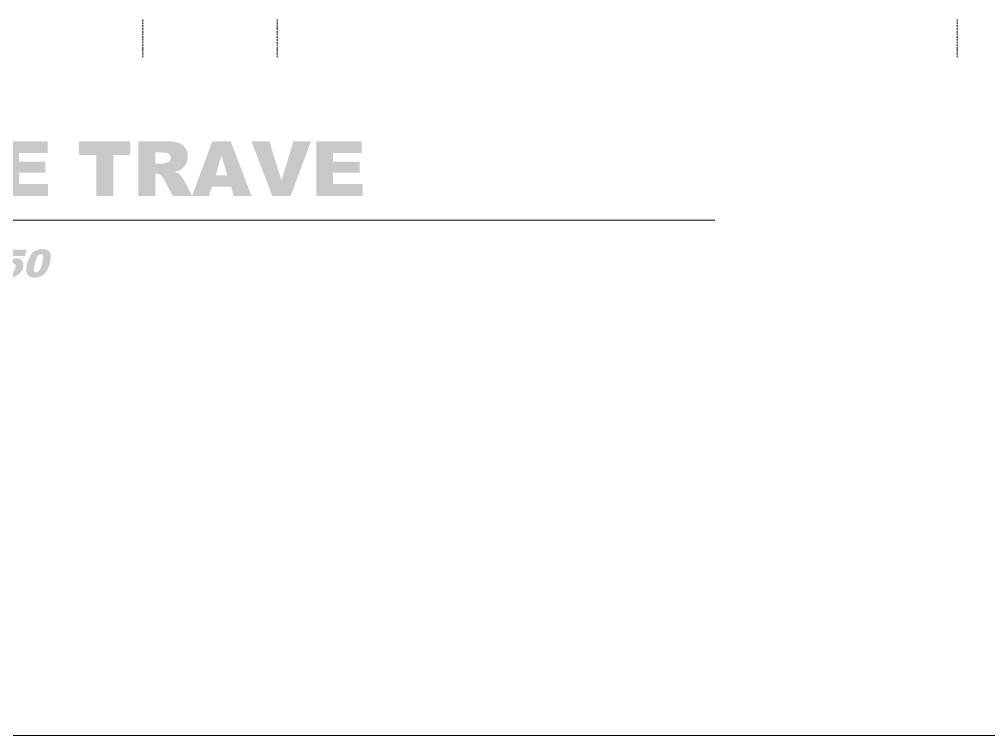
# Model space of a CAD drawing. Header units: millimetres. Extents: x 2928 to 3112, y 1220 to 1280.
# Drawn here: x 3087.29 to 3093.92, y 1258.8 to 1263.71 of the extents above; entities that cross this region are included whole.
import ezdxf

# ---------------------------------------------------------------- set-up
doc = ezdxf.new("R2010")
doc.units = ezdxf.units.MM

msp = doc.modelspace()

# ---------------------------------------------------------------- hatches: boundary and pattern name
at = {"true_color": 0x000007}
h = msp.add_hatch(color=7, dxfattribs=at)
edge = h.paths.add_edge_path()
edge.add_line((3084.81386, 1262.87018), (3084.98587, 1262.87018))
edge.add_spline(control_points=[(3084.98587, 1262.87018), (3085.02226, 1262.87018), (3085.04873, 1262.86687), (3085.06857, 1262.85694), (3085.06857, 1262.85694), (3085.09173, 1262.84702), (3085.10827, 1262.83379), (3085.1215, 1262.81725), (3085.1215, 1262.81725), (3085.13473, 1262.80071), (3085.14466, 1262.78086), (3085.15127, 1262.75771), (3085.15127, 1262.75771), (3085.15789, 1262.73455), (3085.1612, 1262.71139), (3085.1612, 1262.68493), (3085.1612, 1262.68493), (3085.1612, 1262.64523), (3085.15458, 1262.61215), (3085.14796, 1262.59231), (3085.14796, 1262.59231), (3085.13804, 1262.56915), (3085.12481, 1262.5493), (3085.10827, 1262.53607), (3085.10827, 1262.53607), (3085.09173, 1262.51953), (3085.07519, 1262.50961), (3085.05534, 1262.5063), (3085.05534, 1262.5063), (3085.03219, 1262.49968), (3085.00903, 1262.49637), (3084.98587, 1262.49637)], knot_values=[0, 0, 0, 0, 0.03125, 0.03125, 0.03125, 0.03125, 0.0625, 0.0625, 0.0625, 0.0625, 0.09375, 0.09375, 0.09375, 0.09375, 0.125, 0.125, 0.125, 0.125, 0.15625, 0.15625, 0.15625, 0.15625, 0.1875, 0.1875, 0.1875, 0.1875, 0.21875, 0.21875, 0.21875, 0.21875, 1, 1, 1, 1], degree=3, periodic=0)
edge.add_line((3084.98587, 1262.49637), (3084.81386, 1262.49637))
edge.add_line((3084.81386, 1262.49637), (3084.81386, 1262.87018))
edge = h.paths.add_edge_path()
edge.add_line((3084.92964, 1262.78417), (3084.92964, 1262.58238))
edge.add_line((3084.92964, 1262.58238), (3084.95941, 1262.58238))
edge.add_spline(control_points=[(3084.95941, 1262.58238), (3084.98257, 1262.58238), (3085.00241, 1262.58238), (3085.01234, 1262.589), (3085.01234, 1262.589), (3085.02226, 1262.59561), (3085.02888, 1262.60223), (3085.03549, 1262.61546), (3085.03549, 1262.61546), (3085.04211, 1262.632), (3085.04542, 1262.65185), (3085.04542, 1262.68162), (3085.04542, 1262.68162), (3085.04542, 1262.72132), (3085.0388, 1262.74778), (3085.02557, 1262.76432), (3085.02557, 1262.76432), (3085.01234, 1262.77755), (3084.98918, 1262.78417), (3084.95941, 1262.78417)], knot_values=[0, 0, 0, 0, 0.05, 0.05, 0.05, 0.05, 0.1, 0.1, 0.1, 0.1, 0.15, 0.15, 0.15, 0.15, 0.2, 0.2, 0.2, 0.2, 1, 1, 1, 1], degree=3, periodic=0)
edge.add_line((3084.95941, 1262.78417), (3084.92964, 1262.78417))
h.paths.add_polyline_path([(3085.22074, 1262.87018), (3085.53169, 1262.87018), (3085.53169, 1262.79078), (3085.33652, 1262.79078), (3085.33652, 1262.73124), (3085.51846, 1262.73124), (3085.51846, 1262.65516), (3085.33652, 1262.65516), (3085.33652, 1262.57907), (3085.535, 1262.57907), (3085.535, 1262.49637), (3085.22074, 1262.49637)])
h.paths.add_polyline_path([(3085.57139, 1262.87018), (3085.92534, 1262.87018), (3085.92534, 1262.77755), (3085.80625, 1262.77755), (3085.80625, 1262.49637), (3085.69047, 1262.49637), (3085.69047, 1262.77755), (3085.57139, 1262.77755)])
h.paths.add_polyline_path([(3086.20652, 1262.55923), (3086.0742, 1262.55923), (3086.05766, 1262.49637), (3085.93857, 1262.49637), (3086.08081, 1262.87018), (3086.20652, 1262.87018), (3086.34545, 1262.49637), (3086.22637, 1262.49637)])
h.paths.add_polyline_path([(3086.18336, 1262.63862), (3086.14036, 1262.77425), (3086.10066, 1262.63862)])
h.paths.add_polyline_path([(3086.38515, 1262.87018), (3086.50093, 1262.87018), (3086.50093, 1262.589), (3086.67956, 1262.589), (3086.67956, 1262.49637), (3086.38515, 1262.49637)])
h.paths.add_polyline_path([(3086.73249, 1262.87018), (3086.84826, 1262.87018), (3086.84826, 1262.73786), (3086.97728, 1262.73786), (3086.97728, 1262.87018), (3087.09306, 1262.87018), (3087.09306, 1262.49637), (3086.97728, 1262.49637), (3086.97728, 1262.64854), (3086.84826, 1262.64854), (3086.84826, 1262.49637), (3086.73249, 1262.49637)])
h.paths.add_polyline_path([(3087.16914, 1262.87018), (3087.48009, 1262.87018), (3087.48009, 1262.79078), (3087.28492, 1262.79078), (3087.28492, 1262.73124), (3087.46355, 1262.73124), (3087.46355, 1262.65516), (3087.28492, 1262.65516), (3087.28492, 1262.57907), (3087.4834, 1262.57907), (3087.4834, 1262.49637), (3087.16914, 1262.49637)])
h.paths.add_polyline_path([(3087.69511, 1262.87018), (3088.04575, 1262.87018), (3088.04575, 1262.77755), (3087.92997, 1262.77755), (3087.92997, 1262.49637), (3087.81419, 1262.49637), (3087.81419, 1262.77755), (3087.69511, 1262.77755)])
edge = h.paths.add_edge_path()
edge.add_line((3088.10199, 1262.49637), (3088.10199, 1262.87018))
edge.add_line((3088.10199, 1262.87018), (3088.29385, 1262.87018))
edge.add_spline(control_points=[(3088.29385, 1262.87018), (3088.33024, 1262.87018), (3088.3567, 1262.86687), (3088.37655, 1262.86025), (3088.37655, 1262.86025), (3088.39309, 1262.85364), (3088.40963, 1262.84371), (3088.41955, 1262.82717), (3088.41955, 1262.82717), (3088.43279, 1262.81063), (3088.4394, 1262.79078), (3088.4394, 1262.76763), (3088.4394, 1262.76763), (3088.4394, 1262.74447), (3088.43279, 1262.72793), (3088.42617, 1262.71139), (3088.42617, 1262.71139), (3088.41625, 1262.69816), (3088.40301, 1262.68493), (3088.38978, 1262.67501), (3088.38978, 1262.67501), (3088.37986, 1262.66839), (3088.36663, 1262.66508), (3088.34678, 1262.66177), (3088.34678, 1262.66177), (3088.36332, 1262.65516), (3088.37324, 1262.65185), (3088.37655, 1262.64854), (3088.37655, 1262.64854), (3088.38317, 1262.64523), (3088.38978, 1262.63862), (3088.3964, 1262.62869), (3088.3964, 1262.62869), (3088.40632, 1262.61877), (3088.40963, 1262.60885), (3088.41294, 1262.60554)], knot_values=[0, 0, 0, 0, 0.0277778, 0.0277778, 0.0277778, 0.0277778, 0.0555556, 0.0555556, 0.0555556, 0.0555556, 0.0833333, 0.0833333, 0.0833333, 0.0833333, 0.1111111, 0.1111111, 0.1111111, 0.1111111, 0.1388889, 0.1388889, 0.1388889, 0.1388889, 0.1666667, 0.1666667, 0.1666667, 0.1666667, 0.1944444, 0.1944444, 0.1944444, 0.1944444, 0.2222222, 0.2222222, 0.2222222, 0.2222222, 1, 1, 1, 1], degree=3, periodic=0)
edge.add_line((3088.41294, 1262.60554), (3088.46917, 1262.49637))
edge.add_line((3088.46917, 1262.49637), (3088.33685, 1262.49637))
edge.add_line((3088.33685, 1262.49637), (3088.27731, 1262.60885))
edge.add_spline(control_points=[(3088.27731, 1262.60885), (3088.26739, 1262.62539), (3088.26077, 1262.63531), (3088.25416, 1262.63862), (3088.25416, 1262.63862), (3088.24754, 1262.64523), (3088.23762, 1262.64854), (3088.22769, 1262.64854)], knot_values=[0, 0, 0, 0, 0.125, 0.125, 0.125, 0.125, 1, 1, 1, 1], degree=3, periodic=0)
edge.add_line((3088.22769, 1262.64854), (3088.21777, 1262.64854))
edge.add_line((3088.21777, 1262.64854), (3088.21777, 1262.49637))
edge.add_line((3088.21777, 1262.49637), (3088.10199, 1262.49637))
edge = h.paths.add_edge_path()
edge.add_line((3088.21777, 1262.71801), (3088.26408, 1262.71801))
edge.add_spline(control_points=[(3088.26408, 1262.71801), (3088.27069, 1262.71801), (3088.28062, 1262.72132), (3088.29716, 1262.72463), (3088.29716, 1262.72463), (3088.30377, 1262.72463), (3088.31039, 1262.72793), (3088.3137, 1262.73455), (3088.3137, 1262.73455), (3088.32031, 1262.74117), (3088.32362, 1262.74778), (3088.32362, 1262.75771), (3088.32362, 1262.75771), (3088.32362, 1262.76763), (3088.31701, 1262.77755), (3088.31039, 1262.78417), (3088.31039, 1262.78417), (3088.30377, 1262.79078), (3088.28723, 1262.79409), (3088.26739, 1262.79409)], knot_values=[0, 0, 0, 0, 0.05, 0.05, 0.05, 0.05, 0.1, 0.1, 0.1, 0.1, 0.15, 0.15, 0.15, 0.15, 0.2, 0.2, 0.2, 0.2, 1, 1, 1, 1], degree=3, periodic=0)
edge.add_line((3088.26739, 1262.79409), (3088.21777, 1262.79409))
edge.add_line((3088.21777, 1262.79409), (3088.21777, 1262.71801))
h.paths.add_polyline_path([(3088.73712, 1262.55923), (3088.6048, 1262.55923), (3088.58495, 1262.49637), (3088.46917, 1262.49637), (3088.60811, 1262.87018), (3088.73381, 1262.87018), (3088.87605, 1262.49637), (3088.75366, 1262.49637)])
h.paths.add_polyline_path([(3088.71066, 1262.63862), (3088.67096, 1262.77425), (3088.63126, 1262.63862)])
h.paths.add_polyline_path([(3088.87605, 1262.87018), (3088.99845, 1262.87018), (3089.08115, 1262.60223), (3089.16385, 1262.87018), (3089.28294, 1262.87018), (3089.144, 1262.49637), (3089.0183, 1262.49637)])
h.paths.add_polyline_path([(3089.31932, 1262.87018), (3089.63027, 1262.87018), (3089.63027, 1262.79078), (3089.4351, 1262.79078), (3089.4351, 1262.73124), (3089.61704, 1262.73124), (3089.61704, 1262.65516), (3089.4351, 1262.65516), (3089.4351, 1262.57907), (3089.63689, 1262.57907), (3089.63689, 1262.49637), (3089.31932, 1262.49637)])
h = msp.add_hatch(color=7, dxfattribs=at)
h.paths.add_polyline_path([(3089.93076, 1262.26927), (3089.92084, 1262.26927), (3089.93407, 1262.26927)])
h.paths.add_polyline_path([(3089.92084, 1262.26927), (3089.93407, 1262.26927), (3089.92745, 1262.26927)])
msp.add_hatch(color=7, dxfattribs=at).paths.add_polyline_path([(3087.21214, 1262.12919), (3087.33785, 1262.12919), (3087.32461, 1262.08619), (3087.24191, 1262.08619), (3087.22868, 1262.05972), (3087.23199, 1262.06303), (3087.2353, 1262.06303), (3087.23861, 1262.06303), (3087.24522, 1262.06303), (3087.24522, 1262.06634), (3087.24853, 1262.06634), (3087.24522, 1262.06965), (3087.25184, 1262.06634), (3087.25515, 1262.06634), (3087.25515, 1262.06965), (3087.25845, 1262.06965), (3087.26176, 1262.06965), (3087.26507, 1262.06965), (3087.26176, 1262.06965), (3087.26838, 1262.06965), (3087.27169, 1262.06965), (3087.27499, 1262.06965), (3087.28161, 1262.06634), (3087.28492, 1262.06634), (3087.28823, 1262.06303), (3087.29153, 1262.06303), (3087.29484, 1262.06303), (3087.29815, 1262.05972), (3087.29815, 1262.05641), (3087.30146, 1262.05641), (3087.30477, 1262.05641), (3087.30477, 1262.05311), (3087.30477, 1262.0498), (3087.30807, 1262.0498), (3087.30807, 1262.04649), (3087.30807, 1262.04318), (3087.31138, 1262.04318), (3087.31138, 1262.03987), (3087.31469, 1262.03987), (3087.31469, 1262.03657), (3087.31469, 1262.03326), (3087.31469, 1262.02995), (3087.31469, 1262.02664), (3087.31469, 1262.02333), (3087.31469, 1262.02003), (3087.31469, 1262.01672), (3087.31469, 1262.01341), (3087.31469, 1262.0101), (3087.31138, 1262.0101), (3087.31138, 1262.00349), (3087.30807, 1262.00018), (3087.30807, 1261.99687), (3087.30807, 1261.99025), (3087.30477, 1261.99025), (3087.30477, 1261.98695), (3087.30146, 1261.98364), (3087.29815, 1261.98033), (3087.29815, 1261.97702), (3087.29815, 1261.97371), (3087.29484, 1261.97371), (3087.29153, 1261.97702), (3087.29153, 1261.97041), (3087.29153, 1261.9671), (3087.28823, 1261.9671), (3087.28492, 1261.96379), (3087.28161, 1261.96048), (3087.28161, 1261.95717), (3087.2783, 1261.95717), (3087.27499, 1261.95717), (3087.27499, 1261.95387), (3087.26838, 1261.95056), (3087.26507, 1261.95056), (3087.26176, 1261.94725), (3087.25845, 1261.95056), (3087.25845, 1261.94725), (3087.25515, 1261.94394), (3087.25184, 1261.94394), (3087.24853, 1261.94394), (3087.24522, 1261.94063), (3087.24191, 1261.94063), (3087.23861, 1261.94063), (3087.23199, 1261.93733), (3087.22868, 1261.93733), (3087.22537, 1261.93733), (3087.22207, 1261.93733), (3087.21545, 1261.93733), (3087.21214, 1261.93733), (3087.20883, 1261.93733), (3087.20553, 1261.93733), (3087.20222, 1261.93733), (3087.19891, 1261.93733), (3087.1956, 1261.94063), (3087.19229, 1261.94063), (3087.18899, 1261.94063), (3087.18568, 1261.94394), (3087.18237, 1261.94725), (3087.18568, 1261.94394), (3087.18237, 1261.94394), (3087.17906, 1261.94394), (3087.17575, 1261.94394), (3087.17575, 1261.94725), (3087.17245, 1261.94725), (3087.17245, 1261.95056), (3087.16914, 1261.95056), (3087.16914, 1261.95387), (3087.16583, 1261.95387), (3087.16252, 1261.95717), (3087.16252, 1261.96048), (3087.15921, 1261.96379), (3087.15591, 1261.9671), (3087.15591, 1261.97041), (3087.15591, 1261.97371), (3087.1526, 1261.97702), (3087.1526, 1261.98033), (3087.1526, 1261.98364), (3087.1526, 1261.98695), (3087.1526, 1261.99025), (3087.14929, 1261.99356), (3087.20553, 1261.99687), (3087.20553, 1261.99356), (3087.20553, 1261.99025), (3087.20553, 1261.98695), (3087.20883, 1261.98364), (3087.20883, 1261.98033), (3087.20883, 1261.97702), (3087.20553, 1261.98033), (3087.21214, 1261.97371), (3087.21545, 1261.97371), (3087.22207, 1261.97041), (3087.22537, 1261.97041), (3087.22207, 1261.97371), (3087.22868, 1261.97041), (3087.23199, 1261.97041), (3087.2353, 1261.97371), (3087.23861, 1261.97371), (3087.24522, 1261.97702), (3087.24522, 1261.98033), (3087.24191, 1261.98364), (3087.24853, 1261.98033), (3087.24522, 1261.98364), (3087.25184, 1261.98364), (3087.25184, 1261.98695), (3087.25184, 1261.99025), (3087.25515, 1261.99025), (3087.25515, 1261.99356), (3087.25515, 1261.99687), (3087.25845, 1262.00018), (3087.25845, 1262.00349), (3087.25515, 1262.00679), (3087.25845, 1262.00679), (3087.26176, 1262.0101), (3087.26176, 1262.01341), (3087.26176, 1262.01672), (3087.26176, 1262.02003), (3087.26176, 1262.02333), (3087.25845, 1262.02664), (3087.25515, 1262.02995), (3087.25515, 1262.03326), (3087.25184, 1262.03326), (3087.24853, 1262.03326), (3087.24522, 1262.03657), (3087.24191, 1262.03657), (3087.23861, 1262.03987), (3087.23861, 1262.03657), (3087.2353, 1262.03326), (3087.23199, 1262.03326), (3087.22868, 1262.03326), (3087.22537, 1262.03326), (3087.22207, 1262.02995), (3087.21876, 1262.02664), (3087.21545, 1262.02664), (3087.21545, 1262.02333), (3087.21214, 1262.02003), (3087.16914, 1262.02664)])
h = msp.add_hatch(color=7, dxfattribs=at)
h.paths.add_polyline_path([(3087.34115, 1262.03657), (3087.34115, 1262.03987), (3087.34446, 1262.04318), (3087.34446, 1262.04649), (3087.34446, 1262.0498), (3087.34446, 1262.05311), (3087.34777, 1262.05641), (3087.34777, 1262.05972), (3087.35108, 1262.06303), (3087.35108, 1262.06965), (3087.35439, 1262.07295), (3087.35769, 1262.07626), (3087.35769, 1262.07957), (3087.35769, 1262.08288), (3087.361, 1262.08619), (3087.361, 1262.08949), (3087.36431, 1262.0928), (3087.36762, 1262.0928), (3087.36762, 1262.09611), (3087.37093, 1262.09942), (3087.37093, 1262.10273), (3087.37423, 1262.10273), (3087.37423, 1262.10603), (3087.37093, 1262.10934), (3087.37754, 1262.10934), (3087.38085, 1262.10934), (3087.38085, 1262.11265), (3087.38416, 1262.11596), (3087.38747, 1262.11596), (3087.39077, 1262.11927), (3087.39408, 1262.12257), (3087.39739, 1262.12257), (3087.4007, 1262.12257), (3087.40401, 1262.12588), (3087.40731, 1262.12588), (3087.41062, 1262.12588), (3087.41393, 1262.12588), (3087.41393, 1262.12919), (3087.41724, 1262.12919), (3087.42054, 1262.12919), (3087.42385, 1262.1325), (3087.42716, 1262.1325), (3087.43378, 1262.1325), (3087.44039, 1262.1325), (3087.4437, 1262.1325), (3087.44701, 1262.1325), (3087.45032, 1262.1325), (3087.45362, 1262.1325), (3087.45693, 1262.1325), (3087.46024, 1262.1325), (3087.46355, 1262.1325), (3087.46686, 1262.12919), (3087.47016, 1262.12919), (3087.47347, 1262.12919), (3087.47347, 1262.12588), (3087.47016, 1262.12919), (3087.47678, 1262.12588), (3087.48009, 1262.12588), (3087.4834, 1262.12257), (3087.4867, 1262.12257), (3087.4867, 1262.11927), (3087.49001, 1262.11596), (3087.49332, 1262.11596), (3087.49332, 1262.11265), (3087.49663, 1262.10934), (3087.49663, 1262.10603), (3087.49663, 1262.10273), (3087.49994, 1262.09942), (3087.49994, 1262.09611), (3087.49994, 1262.0928), (3087.49994, 1262.08949), (3087.49994, 1262.08619), (3087.49994, 1262.08288), (3087.49994, 1262.07957), (3087.49994, 1262.07626), (3087.49994, 1262.07295), (3087.49994, 1262.06965), (3087.49994, 1262.06634), (3087.49994, 1262.06303), (3087.49994, 1262.05972), (3087.49663, 1262.05641), (3087.49663, 1262.05311), (3087.49663, 1262.0498), (3087.49663, 1262.04649), (3087.49663, 1262.04318), (3087.49663, 1262.03987), (3087.49332, 1262.03657), (3087.49332, 1262.03326), (3087.49332, 1262.02995), (3087.49332, 1262.02664), (3087.49332, 1262.02333), (3087.49001, 1262.02003), (3087.49001, 1262.01672), (3087.4867, 1262.01672), (3087.4867, 1262.0101), (3087.4867, 1262.00679), (3087.4834, 1262.00349), (3087.48009, 1262.00018), (3087.48009, 1261.99687), (3087.48009, 1261.99356), (3087.47678, 1261.99025), (3087.47678, 1261.98695), (3087.47347, 1261.98695), (3087.47347, 1261.98364), (3087.47347, 1261.98033), (3087.47016, 1261.98033), (3087.46686, 1261.97702), (3087.46686, 1261.97371), (3087.46355, 1261.97041), (3087.46355, 1261.9671), (3087.46024, 1261.9671), (3087.46024, 1261.96379), (3087.45693, 1261.96379), (3087.45362, 1261.96379), (3087.45693, 1261.96048), (3087.45362, 1261.95717), (3087.45032, 1261.95717), (3087.44701, 1261.95387), (3087.4437, 1261.95387), (3087.4437, 1261.95056), (3087.44039, 1261.95056), (3087.43708, 1261.94725), (3087.43378, 1261.94725), (3087.43378, 1261.94394), (3087.43047, 1261.94394), (3087.42716, 1261.94394), (3087.42385, 1261.94394), (3087.42054, 1261.94394), (3087.42054, 1261.94063), (3087.41393, 1261.94063), (3087.41062, 1261.94063), (3087.40731, 1261.93733), (3087.40401, 1261.93733), (3087.39739, 1261.93733), (3087.39077, 1261.93733), (3087.38747, 1261.94063), (3087.38747, 1261.93733), (3087.38085, 1261.93733), (3087.37754, 1261.93733), (3087.37423, 1261.93733), (3087.37093, 1261.94063), (3087.36762, 1261.94063), (3087.36431, 1261.94063), (3087.361, 1261.94394), (3087.35769, 1261.94394), (3087.35439, 1261.94725), (3087.35769, 1261.94394), (3087.35439, 1261.94725), (3087.35108, 1261.95056), (3087.34777, 1261.95056), (3087.34446, 1261.95387), (3087.34446, 1261.95717), (3087.34115, 1261.95717), (3087.34115, 1261.96048), (3087.33785, 1261.96379), (3087.33785, 1261.9671), (3087.33785, 1261.97041), (3087.33785, 1261.97371), (3087.33454, 1261.97371), (3087.33454, 1261.97702), (3087.33454, 1261.98033), (3087.33454, 1261.98364), (3087.33454, 1261.98695), (3087.33454, 1261.99025), (3087.33454, 1261.99356), (3087.33454, 1261.99687), (3087.33454, 1262.00349), (3087.33454, 1262.00679), (3087.33454, 1262.0101), (3087.33785, 1262.01341), (3087.33785, 1262.01672), (3087.33785, 1262.02003), (3087.33785, 1262.02333), (3087.33785, 1262.02664), (3087.33785, 1262.02995), (3087.34115, 1262.03326), (3087.34115, 1262.03657), (3087.33785, 1262.03987)])
h.paths.add_polyline_path([(3087.39077, 1262.03657), (3087.39077, 1262.03326), (3087.39077, 1262.02995), (3087.39077, 1262.02664), (3087.39077, 1262.02003), (3087.38747, 1262.02003), (3087.38747, 1262.01672), (3087.38747, 1262.01341), (3087.38747, 1262.0101), (3087.38747, 1262.00679), (3087.38747, 1262.00349), (3087.38747, 1262.00018), (3087.38747, 1261.99687), (3087.38747, 1261.99356), (3087.38747, 1261.99025), (3087.38416, 1261.99356), (3087.38747, 1261.98695), (3087.38416, 1261.99025), (3087.38747, 1261.98695), (3087.38747, 1261.98364), (3087.38747, 1261.98033), (3087.39077, 1261.98033), (3087.39077, 1261.97702), (3087.38747, 1261.98033), (3087.39408, 1261.97371), (3087.39739, 1261.97371), (3087.4007, 1261.97371), (3087.40401, 1261.97371), (3087.40731, 1261.97371), (3087.41062, 1261.97371), (3087.41062, 1261.97702), (3087.41393, 1261.98033), (3087.41724, 1261.98033), (3087.42054, 1261.98364), (3087.42054, 1261.98695), (3087.42385, 1261.98695), (3087.42716, 1261.99025), (3087.42716, 1261.99687), (3087.43047, 1261.99687), (3087.42716, 1262.00018), (3087.43047, 1262.00018), (3087.43378, 1262.00349), (3087.43378, 1262.00679), (3087.43378, 1262.0101), (3087.43378, 1262.01341), (3087.43708, 1262.01672), (3087.44039, 1262.02003), (3087.44039, 1262.02333), (3087.44039, 1262.02664), (3087.44039, 1262.02995), (3087.44039, 1262.03326), (3087.4437, 1262.03326), (3087.4437, 1262.03987), (3087.4437, 1262.04318), (3087.4437, 1262.0498), (3087.44701, 1262.05311), (3087.44701, 1262.05641), (3087.44701, 1262.06303), (3087.45032, 1262.06303), (3087.45032, 1262.06634), (3087.45032, 1262.06965), (3087.45032, 1262.07295), (3087.45032, 1262.07626), (3087.45032, 1262.07957), (3087.44701, 1262.08288), (3087.45032, 1262.07957), (3087.45032, 1262.08288), (3087.45032, 1262.08619), (3087.44701, 1262.08949), (3087.45032, 1262.08619), (3087.44701, 1262.08949), (3087.44701, 1262.0928), (3087.4437, 1262.0928), (3087.4437, 1262.09611), (3087.44039, 1262.09942), (3087.44039, 1262.09611), (3087.43708, 1262.09611), (3087.43378, 1262.09611), (3087.43047, 1262.09611), (3087.42716, 1262.09611), (3087.42385, 1262.09611), (3087.42054, 1262.0928), (3087.41724, 1262.0928), (3087.41393, 1262.08949), (3087.41393, 1262.08619), (3087.41062, 1262.08619), (3087.41062, 1262.08288), (3087.41062, 1262.07957), (3087.40731, 1262.08288), (3087.40731, 1262.07957), (3087.40731, 1262.07626), (3087.40401, 1262.07295), (3087.40401, 1262.06965), (3087.40401, 1262.06303), (3087.4007, 1262.06303), (3087.4007, 1262.05972), (3087.39739, 1262.05641), (3087.39739, 1262.05311), (3087.39739, 1262.0498), (3087.39739, 1262.04649), (3087.39408, 1262.04318), (3087.39408, 1262.03987), (3087.39077, 1262.03657), (3087.38747, 1262.03987)])

# ---------------------------------------------------------------- linework, layer by layer
at = {"color": 7, "linetype": 'Continuous', "lineweight": 9, "true_color": 0x000007}
for points in [[(3076.18335, 1258.80136), (3075.05864, 1258.80136), (3075.05864, 1278.52352), (3094.76095, 1278.52352), (3094.76095, 1258.80136), (3086.68287, 1258.80136)], [(3084.48637, 1262.33098), (3092.0484, 1262.33098), (3092.0484, 1262.33098)]]:
    msp.add_lwpolyline(points, dxfattribs=at)
at = {"color": 252, "linetype": 'Continuous', "lineweight": 5, "true_color": 0x989898}
for points in [[(3088.13176, 1263.69055), (3088.13176, 1263.70379), (3088.13176, 1263.70379)], [(3088.13176, 1263.67401), (3088.13176, 1263.68394), (3088.13176, 1263.68394)], [(3088.13176, 1263.65417), (3088.13176, 1263.6674), (3088.13176, 1263.6674)], [(3088.13176, 1263.63432), (3088.13176, 1263.64755), (3088.13176, 1263.64755)], [(3089.05138, 1263.70379), (3089.05138, 1263.69055), (3089.05138, 1263.69055)], [(3089.05138, 1263.68394), (3089.05138, 1263.67071), (3089.05138, 1263.67071)], [(3089.05138, 1263.66409), (3089.05138, 1263.65086), (3089.05138, 1263.65086)], [(3089.05138, 1263.64755), (3089.05138, 1263.63432), (3089.05138, 1263.63432)], [(3093.70901, 1263.69055), (3093.70901, 1263.70379), (3093.70901, 1263.70379)], [(3093.70901, 1263.67401), (3093.70901, 1263.68394), (3093.70901, 1263.68394)], [(3093.70901, 1263.65417), (3093.70901, 1263.6674), (3093.70901, 1263.6674)], [(3093.70901, 1263.63432), (3093.70901, 1263.64755), (3093.70901, 1263.64755)], [(3088.13176, 1263.61447), (3088.13176, 1263.6277), (3088.13176, 1263.6277)], [(3088.13176, 1263.59793), (3088.13176, 1263.60786), (3088.13176, 1263.60786)], [(3088.13176, 1263.57808), (3088.13176, 1263.59132), (3088.13176, 1263.59132)], [(3088.13176, 1263.56154), (3088.13176, 1263.57478), (3088.13176, 1263.57478)], [(3089.05138, 1263.6277), (3089.05138, 1263.61447), (3089.05138, 1263.61447)], [(3089.05138, 1263.60786), (3089.05138, 1263.59793), (3089.05138, 1263.59793)], [(3089.05138, 1263.59132), (3089.05138, 1263.57808), (3089.05138, 1263.57808)], [(3093.70901, 1263.61447), (3093.70901, 1263.6277), (3093.70901, 1263.6277)], [(3093.70901, 1263.59793), (3093.70901, 1263.60786), (3093.70901, 1263.60786)], [(3093.70901, 1263.57808), (3093.70901, 1263.59132), (3093.70901, 1263.59132)], [(3093.70901, 1263.56154), (3093.70901, 1263.57478), (3093.70901, 1263.57478)], [(3088.13176, 1263.5417), (3088.13176, 1263.55493), (3088.13176, 1263.55493)], [(3088.13176, 1263.52185), (3088.13176, 1263.53508), (3088.13176, 1263.53508)], [(3088.13176, 1263.502), (3088.13176, 1263.51523), (3088.13176, 1263.51523)], [(3089.05138, 1263.57147), (3089.05138, 1263.55824), (3089.05138, 1263.55824)], [(3089.05138, 1263.55162), (3089.05138, 1263.53839), (3089.05138, 1263.53839)], [(3089.05138, 1263.53177), (3089.05138, 1263.52185), (3089.05138, 1263.52185)], [(3089.05138, 1263.51523), (3089.05138, 1263.502), (3089.05138, 1263.502)], [(3093.70901, 1263.5417), (3093.70901, 1263.55493), (3093.70901, 1263.55493)], [(3093.70901, 1263.52185), (3093.70901, 1263.53508), (3093.70901, 1263.53508)], [(3093.70901, 1263.502), (3093.70901, 1263.51523), (3093.70901, 1263.51523)], [(3088.13176, 1263.48546), (3088.13176, 1263.49869), (3088.13176, 1263.49869)], [(3088.13176, 1263.46561), (3088.13176, 1263.47884), (3088.13176, 1263.47884)], [(3088.13176, 1263.44576), (3088.13176, 1263.459), (3088.13176, 1263.459)], [(3089.05138, 1263.49869), (3089.05138, 1263.48546), (3089.05138, 1263.48546)], [(3089.05138, 1263.47884), (3089.05138, 1263.46561), (3089.05138, 1263.46561)], [(3089.05138, 1263.459), (3089.05138, 1263.44576), (3089.05138, 1263.44576)], [(3093.70901, 1263.48546), (3093.70901, 1263.49869), (3093.70901, 1263.49869)], [(3093.70901, 1263.46561), (3093.70901, 1263.47884), (3093.70901, 1263.47884)], [(3093.70901, 1263.44576), (3093.70901, 1263.459), (3093.70901, 1263.459)]]:
    msp.add_lwpolyline(points, dxfattribs=at)

doc.saveas('drawing.dxf')
